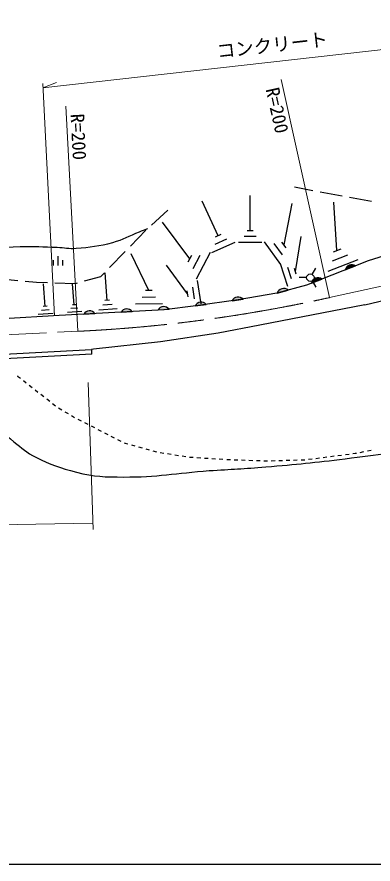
# Model space of a CAD drawing. Units: millimetres, scale not verified. Extents: x 40000 to 680000, y 20000 to 380000.
# Drawn here: x 385684 to 433544, y 205000 to 318933 of the extents above; entities that cross this region are included whole.
import ezdxf
from ezdxf.enums import TextEntityAlignment as Align

# ---------------------------------------------------------------- set-up
doc = ezdxf.new("R2010")
doc.units = ezdxf.units.MM
doc.header["$LTSCALE"] = 1000
doc.linetypes.add('CHAIN', pattern=[18.5, 12, -1.5, 3.5, -1.5])
for name, color, linetype, lineweight in [('M-BGD', 7, 'Continuous', 25), ('M-BMK', 2, 'CHAIN', 13), ('M-BMK-HTXT', 7, 'Continuous', 13), ('M-STR-HTXT', 7, 'Continuous', 13), ('M-TTL-BAND', 7, 'Continuous', 25)]:
    doc.layers.add(name, color=color, linetype=linetype, lineweight=lineweight)
doc.styles.add('ＭＳ ゴシック', font='')
doc.styles.get('ＭＳ ゴシック').set_extended_font_data('MS Gothic')

msp = doc.modelspace()

# ---------------------------------------------------------------- hatches: boundary and pattern name
at = {"layer": 'M-BGD'}
for points in [[(431196, 285443, 0.53333), (429799, 284898)], [(426670, 283683, 0.53333), (425274, 283134)], [(422127, 282188, 0.54472), (420668, 281780)], [(411124, 280277, 0.53333), (409638, 280071)], [(416078, 280975, 0.53333), (414594, 280754)], [(396162, 279045, 0.53333), (394665, 278951)], [(401172, 279309, 0.53333), (399675, 279214)], [(406138, 279617, 0.53333), (404641, 279522)]]:
    msp.add_hatch(color=256, dxfattribs=at).paths.add_polyline_path(points)

# ---------------------------------------------------------------- linework, layer by layer
for p, q in [((425461, 295567), (422997, 296026)), ((429394, 294835), (426444, 295384)), ((412713, 289475), (410591, 294177)), ((417034, 290176), (417049, 294919)), ((428686, 287504), (428253, 294035)), ((433326, 294103), (430377, 294652)), ((405979, 292932), (403763, 290909)), ((421577, 288277), (422657, 293838)), ((408902, 286411), (405246, 291325)), ((403027, 290233), (400927, 288090)), ((413105, 289652), (412321, 289299)), ((417429, 290175), (416639, 290177)), ((423103, 284701), (423878, 289421)), ((432446, 280226), (473526, 289776)), ((414988, 288616), (411853, 287201)), ((413850, 289045), (412283, 288338)), ((418610, 288590), (415448, 288600)), ((417822, 289383), (416241, 289388)), ((421167, 285638), (418938, 288686)), ((421372, 286957), (420257, 288482)), ((421856, 287896), (421298, 288658)), ((400227, 287376), (398128, 285233)), ((411657, 287272), (409763, 283655)), ((429194, 287703), (428178, 287306)), ((390578, 285487), (390578, 286237)), ((391203, 285487), (391203, 286737)), ((391828, 285487), (391828, 286237)), ((403395, 282144), (401018, 287062)), ((409138, 286863), (408665, 285959)), ((410279, 286841), (409332, 285033)), ((431512, 286266), (427448, 284678)), ((430099, 286885), (428067, 286091)), ((408588, 281681), (405793, 285562)), ((422072, 282696), (421098, 285732)), ((422588, 283699), (422101, 285217)), ((423225, 284322), (422981, 285081)), ((425360, 284300), (425860, 285166)), ((385793, 283444), (382806, 283720)), ((396918, 283998), (394732, 283380)), ((397428, 284518), (396918, 283998)), ((397817, 280815), (397551, 284518)), ((424610, 283867), (423610, 283867)), ((388329, 283210), (386789, 283352)), ((389782, 283162), (388329, 283210)), ((389475, 279995), (389257, 283038)), ((393528, 283039), (390781, 283129)), ((393374, 280210), (393169, 283059)), ((393770, 283108), (393528, 283039)), ((409256, 282589), (409496, 281013)), ((409925, 283497), (410404, 280344)), ((425360, 283434), (425860, 282568)), ((403850, 282155), (402940, 282134)), ((408528, 282075), (408648, 281287)), ((398126, 280837), (397508, 280793)), ((405256, 280365), (401615, 280283)), ((404325, 281255), (402505, 281214)), ((390019, 279524), (389005, 279451)), ((389729, 280013), (389222, 279977)), ((394392, 279329), (392493, 279192)), ((393883, 279769), (392933, 279701)), ((393611, 280227), (393137, 280193)), ((399140, 279670), (396671, 279492)), ((398478, 280242), (397244, 280154)), ((390562, 279054), (388534, 278908)), ((383136, 273547), (395717, 274224)), ((383162, 272948), (395750, 273625)), ((395717, 274224), (395719, 273571)), ((385754, 270642), (385762, 270636)), ((385762, 270636), (386148, 270334)), ((386542, 270026), (386936, 269718)), ((387330, 269410), (387724, 269103)), ((388118, 268795), (388512, 268487)), ((388906, 268179), (389300, 267871)), ((389694, 267563), (390088, 267256)), ((390482, 266948), (390876, 266640)), ((391280, 266346), (391709, 266089)), ((392138, 265833), (392568, 265577)), ((392997, 265321), (393427, 265065)), ((393867, 264828), (394312, 264601)), ((394758, 264374), (395203, 264147)), ((395649, 263920), (396094, 263693)), ((396540, 263466), (396985, 263239)), ((397431, 263012), (397876, 262785)), ((398322, 262558), (398767, 262331)), ((399213, 262104), (399658, 261877)), ((400104, 261650), (400208, 261596)), ((400208, 261596), (400578, 261497)), ((401060, 261367), (401543, 261237)), ((402026, 261107), (402509, 260977)), ((402992, 260847), (403474, 260717)), ((403957, 260587), (404440, 260457)), ((404930, 260361), (405424, 260282)), ((405918, 260203), (406411, 260124)), ((406905, 260045), (407399, 259966)), ((407892, 259887), (408386, 259808)), ((427837, 259820), (428332, 259884)), ((428828, 259948), (429324, 260012)), ((429820, 260076), (430316, 260140)), ((430812, 260204), (431128, 260245)), ((431128, 260245), (431306, 260279)), ((431797, 260373), (432288, 260467)), ((432779, 260562), (433270, 260656)), ((408880, 259734), (409379, 259703)), ((409878, 259671), (410377, 259640)), ((410877, 259608), (411376, 259577)), ((411875, 259545), (412374, 259514)), ((412873, 259482), (413372, 259450)), ((413871, 259423), (414370, 259405)), ((414870, 259387), (415370, 259368)), ((415869, 259350), (416369, 259332)), ((416869, 259314), (417368, 259296)), ((417868, 259278), (418368, 259260)), ((418867, 259242), (419160, 259231)), ((419160, 259231), (419367, 259237)), ((419867, 259250), (420367, 259264)), ((420867, 259277), (421366, 259291)), ((421866, 259304), (422366, 259318)), ((422866, 259331), (423366, 259345)), ((423866, 259358), (424365, 259372)), ((424861, 259435), (425357, 259499)), ((425853, 259563), (426349, 259628)), ((426845, 259692), (427341, 259756))]:
    msp.add_line(p, q, dxfattribs=at)
for points in [[(505949, 300780), (497111, 298782), (473879, 293600), (462221, 290925), (452449, 289038), (447352, 288560), (439862, 287996), (437327, 287518), (432906, 286110), (424599, 282871), (420628, 281773), (415419, 280872), (409730, 280083), (405478, 279548), (391370, 278760), (383879, 278337), (376079, 278309), (367434, 278675)], [(432446, 280226), (418314, 277479), (412711, 276409), (404967, 275226), (395983, 274241), (395717, 274224)]]:
    msp.add_lwpolyline(points, dxfattribs=at)
for points in [[(431196, 285443, 0.53333), (429799, 284898)], [(426670, 283683, 0.53333), (425274, 283134)], [(422127, 282188, 0.54472), (420668, 281780)], [(411124, 280277, 0.53333), (409638, 280071)], [(416078, 280975, 0.53333), (414594, 280754)], [(396162, 279045, 0.53333), (394665, 278951)], [(401172, 279309, 0.53333), (399675, 279214)], [(406138, 279617, 0.53333), (404641, 279522)]]:
    msp.add_lwpolyline(points, format="xyb", close=True, dxfattribs=at)
msp.add_circle((425110, 283867), 500, dxfattribs=at)
for points, knots in [([(71101, 288280), (71694, 288152), (71904, 288129), (72425, 288099), (73264, 288052), (73734, 288197), (74565, 288324), (75815, 288517), (76489, 288763), (77719, 289057), (79371, 289451), (80269, 289800), (81943, 290089), (82760, 290230), (83235, 290182), (84064, 290183), (86116, 290186), (87259, 289971), (89302, 289789), (90736, 289661), (91526, 289450), (92963, 289357), (95320, 289205), (96653, 289374), (99008, 289188), (100848, 289043), (101895, 288989), (103692, 288569), (104884, 288289), (105504, 287962), (106677, 287611), (107771, 287283), (108365, 287000), (109493, 286823), (111504, 286506), (112666, 286474), (114698, 286579), (116678, 286682), (117786, 286821), (119743, 287132), (122587, 287585), (124168, 287921), (126981, 288540), (128476, 288870), (129277, 289219), (130782, 289498), (131391, 289611), (131745, 289587), (132359, 289667), (134693, 289969), (135998, 290161), (138329, 290483), (138725, 290538), (138954, 290532), (139343, 290624), (141776, 291202), (143059, 291816), (145454, 292539), (149448, 293746), (151671, 294478), (155704, 295552), (158184, 296213), (159562, 296666), (162096, 297073), (163776, 297343), (164733, 297510), (166433, 297467), (168776, 297408), (170078, 297090), (172375, 296622), (175818, 295921), (177675, 295216), (181048, 294229), (182841, 293704), (183824, 293339), (185610, 292793), (187519, 292209), (188581, 291858), (190508, 291335), (193362, 290561), (194969, 290151), (197860, 289526), (200403, 288976), (201848, 288769), (204393, 288231), (208512, 287360), (210778, 286685), (214897, 285809), (217363, 285284), (218746, 284989), (221233, 284570), (222866, 284294), (223780, 284113), (225429, 283950), (231526, 283349), (234956, 283145), (241076, 282839), (244477, 282670), (246385, 282632), (249787, 282495), (254226, 282317), (256709, 282021), (261152, 282027), (263501, 282030), (264832, 281909), (267162, 282204), (270705, 282654), (272658, 283123), (276173, 283753), (277594, 284008), (278382, 284193), (279806, 284429), (280880, 284607), (281482, 284716), (282566, 284823), (286738, 285235), (289103, 285316), (293295, 285189), (296201, 285101), (297806, 284710), (300701, 284429), (301910, 284312), (302585, 284211), (303798, 284147), (305314, 284068), (306167, 284059), (307684, 284091), (310996, 284160), (312854, 284278), (316147, 284640), (319865, 285049), (321922, 285483), (325608, 286119), (327394, 286427), (328382, 286673), (330170, 286963), (332570, 287353), (333913, 287626), (336337, 287808), (340008, 288084), (342076, 288150), (345757, 288104), (350501, 288045), (353156, 287783), (357880, 287344), (360099, 287137), (361316, 286764), (363540, 286625), (365609, 286496), (366777, 286555), (368848, 286640), (373034, 286810), (375376, 287007), (379549, 287372), (382116, 287596), (383535, 287984), (386111, 288048), (388057, 288095), (389149, 288030), (391095, 287963), (392086, 287929), (392641, 287745), (393629, 287822), (395573, 287975), (396674, 288108), (398557, 288611), (400022, 289002), (400748, 289500), (402162, 290047), (402590, 290213), (402726, 290266), (403260, 290469)], [0, 0, 0, 0, 1, 1, 1, 2, 2, 2, 3, 3, 3, 4, 4, 4, 5, 5, 5, 6, 6, 6, 7, 7, 7, 8, 8, 8, 9, 9, 9, 10, 10, 10, 11, 11, 11, 12, 12, 12, 13, 13, 13, 14, 14, 14, 15, 15, 15, 16, 16, 16, 17, 17, 17, 18, 18, 18, 19, 19, 19, 20, 20, 20, 21, 21, 21, 22, 22, 22, 23, 23, 23, 24, 24, 24, 25, 25, 25, 26, 26, 26, 27, 27, 27, 28, 28, 28, 29, 29, 29, 30, 30, 30, 31, 31, 31, 32, 32, 32, 33, 33, 33, 34, 34, 34, 35, 35, 35, 36, 36, 36, 37, 37, 37, 38, 38, 38, 39, 39, 39, 40, 40, 40, 41, 41, 41, 42, 42, 42, 43, 43, 43, 44, 44, 44, 45, 45, 45, 46, 46, 46, 47, 47, 47, 48, 48, 48, 49, 49, 49, 50, 50, 50, 51, 51, 51, 52, 52, 52, 53, 53, 53, 54, 54, 54, 55, 55, 55, 56, 56, 56, 57, 57, 57, 57]), ([(367338, 270986), (368837, 270759), (369287, 270705), (370504, 270385), (371470, 270131), (372007, 269966), (372943, 269618), (375051, 268833), (376207, 268306), (378188, 267242), (379785, 266384), (380626, 265791), (382050, 264668), (383371, 263626), (383937, 262835), (385260, 261796), (386369, 260925), (386958, 260366), (388209, 259717), (390229, 258667), (391482, 258304), (393680, 257713), (396086, 257065), (397534, 257074), (400025, 257057), (404533, 257027), (407038, 257589), (411534, 257910), (414502, 258121), (416171, 258160), (419137, 258417), (423312, 258778), (425651, 258999), (429810, 259515), (434286, 260070), (436801, 260356), (441239, 261166), (444165, 261700), (445812, 262005), (448667, 262840), (450901, 263492), (452105, 264054), (454167, 265133), (455296, 265723), (455851, 266188), (456942, 266845), (459186, 268197), (460457, 268934), (462757, 270187), (463954, 270840), (464672, 271113), (465911, 271680), (470304, 273690), (472836, 274659), (477316, 276467), (478568, 276973), (479288, 277209), (480554, 277678), (482038, 278227), (482915, 278420), (484364, 279056), (485249, 279444), (485804, 279581), (486580, 280156), (487744, 281018), (488152, 281781), (489101, 282874), (490872, 284913), (491668, 286224), (493500, 288210), (494097, 288857), (494458, 289205), (495169, 289725), (496043, 290363), (496598, 290635), (497575, 291102), (500135, 292325), (501666, 292809), (504373, 293658), (506005, 294170), (506982, 294250), (508681, 294447), (511795, 294807), (513577, 294650), (516707, 294475), (518758, 294360), (519470, 294306), (521945, 294018)], [0, 0, 0, 0, 1, 1, 1, 2, 2, 2, 3, 3, 3, 4, 4, 4, 5, 5, 5, 6, 6, 6, 7, 7, 7, 8, 8, 8, 9, 9, 9, 10, 10, 10, 11, 11, 11, 12, 12, 12, 13, 13, 13, 14, 14, 14, 15, 15, 15, 16, 16, 16, 17, 17, 17, 18, 18, 18, 19, 19, 19, 20, 20, 20, 21, 21, 21, 22, 22, 22, 23, 23, 23, 24, 24, 24, 25, 25, 25, 26, 26, 26, 27, 27, 27, 28, 28, 28, 29, 29, 29, 29])]:
    msp.add_open_spline(points, degree=3, knots=knots, dxfattribs=at)
at = {"layer": 'M-BMK'}
for p, q in [((427705, 281189), (515705, 300796)), ((285274, 271358), (393868, 276652))]:
    msp.add_line(p, q, dxfattribs=at)
msp.add_arc((384309, 476383), 199959, 272.73994, 282.53416, dxfattribs=at)
at = {"layer": 'M-BMK-HTXT'}
for p, q in [((421183, 310519), (427705, 281189)), ((392254, 306951), (393868, 276652))]:
    msp.add_line(p, q, dxfattribs=at)
at = {"layer": 'M-STR-HTXT'}
for p, q in [((389182, 309392), (473573, 318933)), ((389148, 310001), (390726, 278724)), ((389182, 309392), (391014, 310103)), ((395262, 269772), (395923, 250004)), ((373310, 250405), (395832, 250866))]:
    msp.add_line(p, q, dxfattribs=at)
at = {"layer": 'M-TTL-BAND'}
msp.add_line((40000, 205000), (579000, 205000), dxfattribs=at)

# ---------------------------------------------------------------- texts
at = {"layer": 'M-BMK-HTXT', "style": 'ＭＳ ゴシック'}
for rotation, p in [(282.537, (420671, 306370)), (273.049, (393957, 302814))]:
    msp.add_text('R=200', height=1833, rotation=rotation, dxfattribs=at).set_placement(p, align=Align.MIDDLE_CENTER)
at = {"layer": 'M-STR-HTXT', "style": 'ＭＳ ゴシック'}
msp.add_text('コンクリート', height=1833, rotation=6.45, dxfattribs=at).set_placement((412700, 312847), align=Align.BOTTOM_LEFT)

doc.saveas('drawing.dxf')
